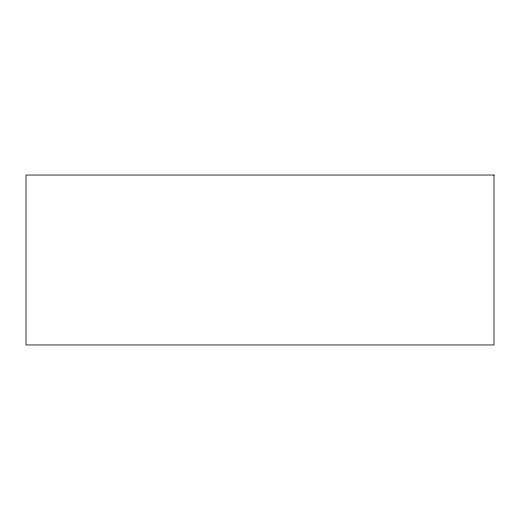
<?xml version="1.0" encoding="UTF-8"?>
<svg xmlns="http://www.w3.org/2000/svg" width="520" height="520" viewBox="0 0 520 520"><rect width="100%" height="100%" fill="white"/><g stroke="black" fill="none" stroke-linecap="round" stroke-linejoin="round"><path stroke-width="0.78" d="M494 175.045L26 175.045L26 344.955L494 344.955L494 175.045"/></g></svg>
